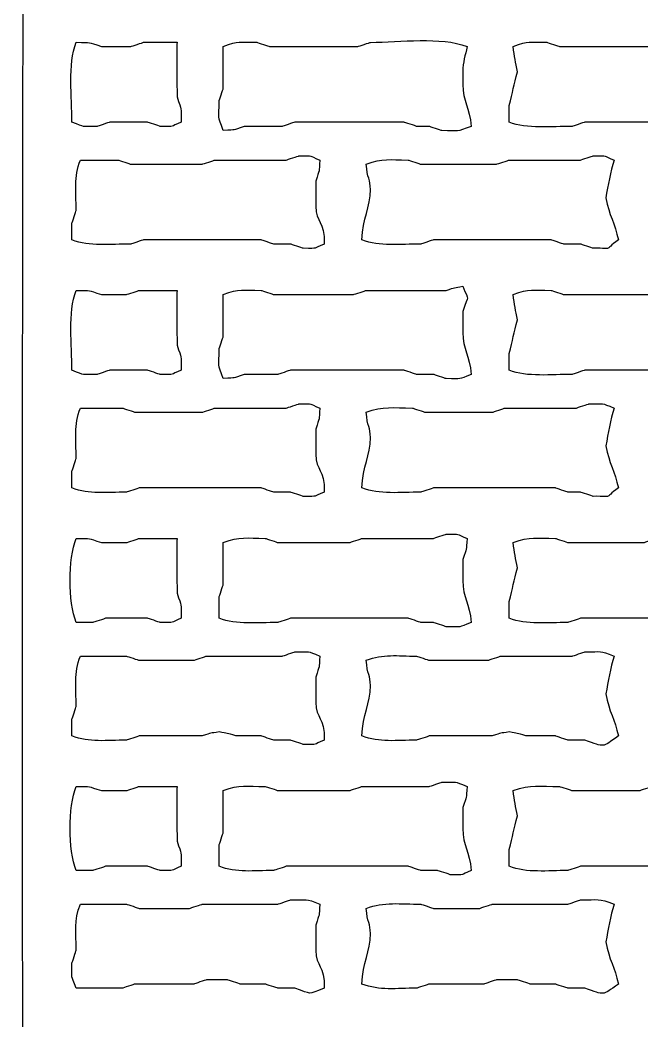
# Model space of a CAD drawing. Extents: x -149 to 150, y -212 to 234.
# Drawn here: x 117.69 to 130.22, y 58.39 to 78.55 of the extents above; entities that cross this region are included whole.
import ezdxf

# ---------------------------------------------------------------- set-up
doc = ezdxf.new("R2010")
doc.units = 0
doc.header["$MEASUREMENT"] = 0
doc.layers.add('EBENE_1', color=7, linetype='CONTINUOUS')

msp = doc.modelspace()

# ---------------------------------------------------------------- linework, layer by layer
at = {"layer": 'EBENE_1', "color": 250}
for points, knots in [([(142.4466, 96.392), (139.7389, 96.392), (118.5936, 96.5792), (117.8933, 96.3073), (117.8933, 96.3073), (117.6937, 95.7931), (117.6937, 36.0308), (117.8933, 35.5167), (117.8933, 35.5167), (118.3962, 35.3214), (141.9438, 35.3214), (142.4466, 35.5167), (142.4466, 35.5167), (142.7502, 36.2987), (142.5312, 62.6309), (142.5313, 65.9119), (142.5313, 65.9119), (142.5313, 76.0596), (142.4466, 86.3071), (142.4466, 96.392)], [0, 0, 0, 0, 0.1666667, 0.1666667, 0.1666667, 0.1666667, 0.3333333, 0.3333333, 0.3333333, 0.3333333, 0.5, 0.5, 0.5, 0.5, 0.6666667, 0.6666667, 0.6666667, 0.6666667, 1, 1, 1, 1]), ([(126.614, 77.2573), (126.614, 77.2573), (126.614, 77.5113), (126.614, 77.5113), (126.614, 77.5113), (126.614, 77.7144), (126.6632, 77.8316), (126.6986, 78.0193), (126.6986, 78.0193), (126.1656, 78.2262), (125.3543, 78.104), (124.7513, 78.1039), (124.7513, 78.1039), (124.7462, 78.1016), (124.5115, 78.0244), (124.4973, 78.0192), (124.4973, 78.0192), (124.4973, 78.0192), (122.7193, 78.0193), (122.7193, 78.0193), (122.7193, 78.0193), (122.7142, 78.0217), (122.4795, 78.0988), (122.4653, 78.104), (122.4653, 78.104), (122.0987, 78.104), (122.1121, 78.1451), (121.788, 78.0193), (121.788, 78.0193), (121.788, 78.0193), (121.788, 77.1727), (121.788, 77.1727), (121.788, 77.1727), (121.7856, 77.1676), (121.7084, 76.9328), (121.7033, 76.9186), (121.7033, 76.9186), (121.7032, 76.5609), (121.6673, 76.6368), (121.788, 76.326), (121.788, 76.326), (122.0787, 76.3488), (121.9405, 76.3229), (122.2113, 76.4106), (122.2113, 76.4106), (122.2113, 76.4106), (122.9733, 76.4106), (122.9733, 76.4106), (122.9733, 76.4106), (122.9784, 76.4129), (123.2131, 76.4903), (123.2273, 76.4952), (123.2273, 76.4952), (123.2273, 76.4952), (124.1586, 76.4953), (124.1586, 76.4953), (124.1586, 76.4953), (124.1586, 76.4953), (125.0053, 76.4953), (125.0053, 76.4953), (125.0053, 76.4953), (125.0053, 76.4953), (125.4286, 76.4952), (125.4286, 76.4952), (125.4286, 76.4952), (125.4338, 76.4929), (125.6685, 76.4158), (125.6826, 76.4106), (125.6826, 76.4106), (125.6826, 76.4106), (125.9366, 76.4107), (125.9366, 76.4107), (125.9366, 76.4107), (125.9418, 76.4084), (126.1765, 76.331), (126.1906, 76.3259), (126.1906, 76.3259), (126.5483, 76.3259), (126.4725, 76.29), (126.7833, 76.4107), (126.7833, 76.4107), (126.7532, 76.8021), (126.614, 76.9034), (126.614, 77.2573)], [0, 0, 0, 0, 0.0454545, 0.0454545, 0.0454545, 0.0454545, 0.0909091, 0.0909091, 0.0909091, 0.0909091, 0.1363636, 0.1363636, 0.1363636, 0.1363636, 0.1818182, 0.1818182, 0.1818182, 0.1818182, 0.2272727, 0.2272727, 0.2272727, 0.2272727, 0.2727273, 0.2727273, 0.2727273, 0.2727273, 0.3181818, 0.3181818, 0.3181818, 0.3181818, 0.3636364, 0.3636364, 0.3636364, 0.3636364, 0.4090909, 0.4090909, 0.4090909, 0.4090909, 0.4545455, 0.4545455, 0.4545455, 0.4545455, 0.5, 0.5, 0.5, 0.5, 0.5454545, 0.5454545, 0.5454545, 0.5454545, 0.5909091, 0.5909091, 0.5909091, 0.5909091, 0.6363636, 0.6363636, 0.6363636, 0.6363636, 0.6818182, 0.6818182, 0.6818182, 0.6818182, 0.7272727, 0.7272727, 0.7272727, 0.7272727, 0.7727273, 0.7727273, 0.7727273, 0.7727273, 0.8181818, 0.8181818, 0.8181818, 0.8181818, 0.8636364, 0.8636364, 0.8636364, 0.8636364, 0.9090909, 0.9090909, 0.9090909, 0.9090909, 1, 1, 1, 1]), ([(132.456, 77.2572), (132.456, 77.2572), (132.456, 77.5112), (132.456, 77.5112), (132.456, 77.5112), (132.5529, 77.8103), (132.5334, 77.6864), (132.5406, 78.0192), (132.5406, 78.0192), (132.0286, 78.218), (131.2581, 78.1039), (130.678, 78.104), (130.678, 78.104), (130.6728, 78.1017), (130.438, 78.0243), (130.424, 78.0193), (130.424, 78.0193), (130.424, 78.0193), (129.0693, 78.0193), (129.0693, 78.0193), (129.0693, 78.0193), (129.0693, 78.0193), (128.5612, 78.0192), (128.5612, 78.0192), (128.5612, 78.0192), (128.5562, 78.0217), (128.3215, 78.0989), (128.3073, 78.104), (128.3073, 78.104), (127.9407, 78.1039), (127.9541, 78.1452), (127.63, 78.0192), (127.63, 78.0192), (127.6454, 77.8183), (127.6791, 77.6995), (127.7146, 77.5112), (127.7146, 77.5112), (127.6294, 77.2484), (127.6306, 77.097), (127.5453, 76.834), (127.5453, 76.834), (127.5453, 76.834), (127.5453, 76.4953), (127.5453, 76.4953), (127.5453, 76.4953), (127.9105, 76.3535), (128.3946, 76.4107), (128.8153, 76.4106), (128.8153, 76.4106), (128.8203, 76.413), (129.0551, 76.4902), (129.0692, 76.4953), (129.0692, 76.4953), (129.0692, 76.4953), (130.3393, 76.4952), (130.3393, 76.4952), (130.3393, 76.4952), (130.3393, 76.4952), (130.932, 76.4952), (130.932, 76.4952), (130.932, 76.4952), (130.932, 76.4952), (131.3553, 76.4953), (131.3553, 76.4953), (131.3553, 76.4953), (131.3604, 76.493), (131.5951, 76.4157), (131.6093, 76.4107), (131.6093, 76.4107), (131.6093, 76.4107), (131.8633, 76.4106), (131.8633, 76.4106), (131.8633, 76.4106), (131.8684, 76.4083), (132.1031, 76.3311), (132.1173, 76.326), (132.1173, 76.326), (132.5736, 76.326), (132.3735, 76.2557), (132.71, 76.4952), (132.71, 76.4952), (132.631, 76.6921), (132.456, 77.0468), (132.456, 77.2572)], [0, 0, 0, 0, 0.0454545, 0.0454545, 0.0454545, 0.0454545, 0.0909091, 0.0909091, 0.0909091, 0.0909091, 0.1363636, 0.1363636, 0.1363636, 0.1363636, 0.1818182, 0.1818182, 0.1818182, 0.1818182, 0.2272727, 0.2272727, 0.2272727, 0.2272727, 0.2727273, 0.2727273, 0.2727273, 0.2727273, 0.3181818, 0.3181818, 0.3181818, 0.3181818, 0.3636364, 0.3636364, 0.3636364, 0.3636364, 0.4090909, 0.4090909, 0.4090909, 0.4090909, 0.4545455, 0.4545455, 0.4545455, 0.4545455, 0.5, 0.5, 0.5, 0.5, 0.5454545, 0.5454545, 0.5454545, 0.5454545, 0.5909091, 0.5909091, 0.5909091, 0.5909091, 0.6363636, 0.6363636, 0.6363636, 0.6363636, 0.6818182, 0.6818182, 0.6818182, 0.6818182, 0.7272727, 0.7272727, 0.7272727, 0.7272727, 0.7727273, 0.7727273, 0.7727273, 0.7727273, 0.8181818, 0.8181818, 0.8181818, 0.8181818, 0.8636364, 0.8636364, 0.8636364, 0.8636364, 0.9090909, 0.9090909, 0.9090909, 0.9090909, 1, 1, 1, 1]), ([(120.8565, 78.104), (120.8565, 78.104), (120.1792, 78.104), (120.1792, 78.104), (120.1792, 78.104), (120.1741, 78.1016), (119.9395, 78.0243), (119.9252, 78.0192), (119.9252, 78.0192), (119.9252, 78.0192), (119.3325, 78.0193), (119.3325, 78.0193), (119.3325, 78.0193), (119.0337, 78.1162), (119.1575, 78.0967), (118.8246, 78.104), (118.8246, 78.104), (118.6503, 77.6548), (118.7399, 77.0071), (118.74, 76.4953), (118.74, 76.4953), (119.0296, 76.3829), (118.8999, 76.4106), (119.2479, 76.4106), (119.2479, 76.4106), (119.2531, 76.413), (119.4878, 76.4903), (119.502, 76.4953), (119.502, 76.4953), (119.502, 76.4953), (119.9253, 76.4952), (119.9253, 76.4952), (119.9253, 76.4952), (119.9253, 76.4952), (120.2639, 76.4953), (120.2639, 76.4953), (120.2639, 76.4953), (120.2691, 76.493), (120.5038, 76.4157), (120.518, 76.4107), (120.518, 76.4107), (120.8582, 76.4106), (120.6855, 76.3959), (120.9412, 76.4952), (120.9412, 76.4952), (120.934, 76.8282), (120.9536, 76.7043), (120.8566, 77.0032), (120.8566, 77.0032), (120.8565, 77.1977), (120.843, 78.0784), (120.8565, 78.104)], [0, 0, 0, 0, 0.0714286, 0.0714286, 0.0714286, 0.0714286, 0.1428571, 0.1428571, 0.1428571, 0.1428571, 0.2142857, 0.2142857, 0.2142857, 0.2142857, 0.2857143, 0.2857143, 0.2857143, 0.2857143, 0.3571429, 0.3571429, 0.3571429, 0.3571429, 0.4285714, 0.4285714, 0.4285714, 0.4285714, 0.5, 0.5, 0.5, 0.5, 0.5714286, 0.5714286, 0.5714286, 0.5714286, 0.6428571, 0.6428571, 0.6428571, 0.6428571, 0.7142857, 0.7142857, 0.7142857, 0.7142857, 0.7857143, 0.7857143, 0.7857143, 0.7857143, 0.8571429, 0.8571429, 0.8571429, 0.8571429, 1, 1, 1, 1]), ([(123.6506, 74.802), (123.6506, 74.802), (123.6506, 75.056), (123.6506, 75.056), (123.6506, 75.056), (123.6506, 75.056), (123.6506, 75.31), (123.6506, 75.31), (123.6506, 75.31), (123.733, 75.5585), (123.7147, 75.4657), (123.7353, 75.7333), (123.7353, 75.7333), (123.465, 75.8406), (123.6544, 75.8106), (123.312, 75.8179), (123.312, 75.8179), (123.3068, 75.8156), (123.072, 75.7384), (123.058, 75.7332), (123.058, 75.7332), (123.058, 75.7332), (121.6186, 75.7332), (121.6186, 75.7332), (121.6186, 75.7332), (121.6135, 75.731), (121.3788, 75.6538), (121.3646, 75.6487), (121.3646, 75.6487), (121.3646, 75.6487), (119.9252, 75.6486), (119.9252, 75.6486), (119.9252, 75.6486), (119.9202, 75.651), (119.6855, 75.7282), (119.6713, 75.7333), (119.6713, 75.7333), (119.6713, 75.7333), (118.9093, 75.7333), (118.9093, 75.7333), (118.9093, 75.7333), (118.7733, 75.3829), (118.8246, 75.1178), (118.8245, 74.7173), (118.8245, 74.7173), (118.8223, 74.7121), (118.7451, 74.4775), (118.74, 74.4632), (118.74, 74.4632), (118.74, 74.4632), (118.74, 74.1246), (118.74, 74.1246), (118.74, 74.1246), (119.0973, 73.986), (119.5082, 74.04), (119.9252, 74.04), (119.9252, 74.04), (119.9304, 74.0422), (120.1651, 74.1196), (120.1792, 74.1246), (120.1792, 74.1246), (120.1792, 74.1246), (121.3646, 74.1247), (121.3646, 74.1247), (121.3646, 74.1247), (121.3646, 74.1247), (122.042, 74.1247), (122.042, 74.1247), (122.042, 74.1247), (122.042, 74.1247), (122.55, 74.1246), (122.55, 74.1246), (122.55, 74.1246), (122.5551, 74.1223), (122.7898, 74.0451), (122.804, 74.04), (122.804, 74.04), (122.804, 74.04), (123.1426, 74.04), (123.1426, 74.04), (123.1426, 74.04), (123.1478, 74.0376), (123.3825, 73.9604), (123.3966, 73.9553), (123.3966, 73.9553), (123.7369, 73.9554), (123.5641, 73.9406), (123.82, 74.04), (123.82, 74.04), (123.8401, 74.5172), (123.6505, 74.4624), (123.6506, 74.802)], [0, 0, 0, 0, 0.0416667, 0.0416667, 0.0416667, 0.0416667, 0.0833333, 0.0833333, 0.0833333, 0.0833333, 0.125, 0.125, 0.125, 0.125, 0.1666667, 0.1666667, 0.1666667, 0.1666667, 0.2083333, 0.2083333, 0.2083333, 0.2083333, 0.25, 0.25, 0.25, 0.25, 0.2916667, 0.2916667, 0.2916667, 0.2916667, 0.3333333, 0.3333333, 0.3333333, 0.3333333, 0.375, 0.375, 0.375, 0.375, 0.4166667, 0.4166667, 0.4166667, 0.4166667, 0.4583333, 0.4583333, 0.4583333, 0.4583333, 0.5, 0.5, 0.5, 0.5, 0.5416667, 0.5416667, 0.5416667, 0.5416667, 0.5833333, 0.5833333, 0.5833333, 0.5833333, 0.625, 0.625, 0.625, 0.625, 0.6666667, 0.6666667, 0.6666667, 0.6666667, 0.7083333, 0.7083333, 0.7083333, 0.7083333, 0.75, 0.75, 0.75, 0.75, 0.7916667, 0.7916667, 0.7916667, 0.7916667, 0.8333333, 0.8333333, 0.8333333, 0.8333333, 0.875, 0.875, 0.875, 0.875, 0.9166667, 0.9166667, 0.9166667, 0.9166667, 1, 1, 1, 1]), ([(129.4925, 74.9712), (129.541, 75.2272), (129.5836, 75.4918), (129.6619, 75.7332), (129.6619, 75.7332), (129.3916, 75.8405), (129.5811, 75.8105), (129.2386, 75.818), (129.2386, 75.818), (129.2334, 75.8157), (128.9988, 75.7383), (128.9845, 75.7333), (128.9845, 75.7333), (128.9845, 75.7333), (127.5453, 75.7333), (127.5453, 75.7333), (127.5453, 75.7333), (127.5402, 75.7309), (127.3055, 75.6537), (127.2913, 75.6486), (127.2913, 75.6486), (127.2913, 75.6486), (126.2753, 75.6486), (126.2753, 75.6486), (126.2753, 75.6486), (126.2753, 75.6486), (125.7673, 75.6486), (125.7673, 75.6486), (125.7673, 75.6486), (125.7622, 75.6509), (125.5275, 75.7283), (125.5133, 75.7332), (125.5133, 75.7332), (125.1295, 75.7333), (125.0071, 75.7808), (124.6666, 75.6486), (124.6666, 75.6486), (124.6882, 75.368), (124.7513, 75.3424), (124.7513, 75.1406), (124.7513, 75.1406), (124.7512, 74.774), (124.5914, 74.5593), (124.582, 74.1247), (124.582, 74.1247), (124.9393, 73.9859), (125.3503, 74.0399), (125.7673, 74.0399), (125.7673, 74.0399), (125.7724, 74.0423), (126.0071, 74.1196), (126.0213, 74.1247), (126.0213, 74.1247), (126.0213, 74.1247), (127.2066, 74.1246), (127.2066, 74.1246), (127.2066, 74.1246), (127.2066, 74.1246), (127.884, 74.1247), (127.884, 74.1247), (127.884, 74.1247), (127.884, 74.1247), (128.392, 74.1247), (128.392, 74.1247), (128.392, 74.1247), (128.397, 74.1224), (128.6318, 74.045), (128.6459, 74.04), (128.6459, 74.04), (128.6459, 74.04), (128.9846, 74.0399), (128.9846, 74.0399), (128.9846, 74.0399), (128.9898, 74.0377), (129.2244, 73.9604), (129.2386, 73.9554), (129.2386, 73.9554), (129.6934, 73.9653), (129.4209, 73.8925), (129.7466, 74.1246), (129.7466, 74.1246), (129.6758, 74.4607), (129.5604, 74.6127), (129.4925, 74.9712)], [0, 0, 0, 0, 0.0454545, 0.0454545, 0.0454545, 0.0454545, 0.0909091, 0.0909091, 0.0909091, 0.0909091, 0.1363636, 0.1363636, 0.1363636, 0.1363636, 0.1818182, 0.1818182, 0.1818182, 0.1818182, 0.2272727, 0.2272727, 0.2272727, 0.2272727, 0.2727273, 0.2727273, 0.2727273, 0.2727273, 0.3181818, 0.3181818, 0.3181818, 0.3181818, 0.3636364, 0.3636364, 0.3636364, 0.3636364, 0.4090909, 0.4090909, 0.4090909, 0.4090909, 0.4545455, 0.4545455, 0.4545455, 0.4545455, 0.5, 0.5, 0.5, 0.5, 0.5454545, 0.5454545, 0.5454545, 0.5454545, 0.5909091, 0.5909091, 0.5909091, 0.5909091, 0.6363636, 0.6363636, 0.6363636, 0.6363636, 0.6818182, 0.6818182, 0.6818182, 0.6818182, 0.7272727, 0.7272727, 0.7272727, 0.7272727, 0.7727273, 0.7727273, 0.7727273, 0.7727273, 0.8181818, 0.8181818, 0.8181818, 0.8181818, 0.8636364, 0.8636364, 0.8636364, 0.8636364, 0.9090909, 0.9090909, 0.9090909, 0.9090909, 1, 1, 1, 1]), ([(126.6139, 72.2619), (126.6139, 72.2619), (126.614, 72.4313), (126.614, 72.4313), (126.614, 72.4313), (126.614, 72.4313), (126.614, 72.6853), (126.614, 72.6853), (126.614, 72.6853), (126.7371, 73.0649), (126.74, 72.8492), (126.614, 73.1933), (126.614, 73.1933), (126.4321, 73.1551), (126.4683, 73.1726), (126.2752, 73.1087), (126.2752, 73.1087), (126.2752, 73.1087), (124.6666, 73.1087), (124.6666, 73.1087), (124.6666, 73.1087), (124.6615, 73.1064), (124.4268, 73.029), (124.4126, 73.0239), (124.4126, 73.0239), (124.4126, 73.0239), (122.804, 73.0239), (122.804, 73.0239), (122.804, 73.0239), (122.7988, 73.0262), (122.5641, 73.1036), (122.55, 73.1086), (122.55, 73.1086), (122.1747, 73.1087), (122.1214, 73.1534), (121.788, 73.0239), (121.788, 73.0239), (121.788, 73.0239), (121.788, 72.1773), (121.788, 72.1773), (121.788, 72.1773), (121.7856, 72.1722), (121.7084, 71.9374), (121.7033, 71.9234), (121.7033, 71.9234), (121.7033, 71.5657), (121.6673, 71.6414), (121.788, 71.3307), (121.788, 71.3307), (122.0787, 71.3534), (121.9405, 71.3275), (122.2113, 71.4153), (122.2113, 71.4153), (122.2113, 71.4153), (122.8886, 71.4153), (122.8886, 71.4153), (122.8886, 71.4153), (122.8938, 71.4177), (123.1285, 71.4949), (123.1426, 71.5), (123.1426, 71.5), (123.1426, 71.5), (123.9893, 71.5), (123.9893, 71.5), (123.9893, 71.5), (123.9893, 71.5), (124.9206, 71.5), (124.9206, 71.5), (124.9206, 71.5), (124.9206, 71.5), (125.4286, 71.5), (125.4286, 71.5), (125.4286, 71.5), (125.4337, 71.4977), (125.6685, 71.4203), (125.6825, 71.4154), (125.6825, 71.4154), (125.6825, 71.4154), (126.0212, 71.4153), (126.0212, 71.4153), (126.0212, 71.4153), (126.0264, 71.413), (126.2611, 71.3358), (126.2753, 71.3307), (126.2753, 71.3307), (126.6233, 71.3306), (126.4936, 71.3028), (126.7833, 71.4153), (126.7833, 71.4153), (126.7532, 71.8069), (126.614, 71.908), (126.6139, 72.2619)], [0, 0, 0, 0, 0.0416667, 0.0416667, 0.0416667, 0.0416667, 0.0833333, 0.0833333, 0.0833333, 0.0833333, 0.125, 0.125, 0.125, 0.125, 0.1666667, 0.1666667, 0.1666667, 0.1666667, 0.2083333, 0.2083333, 0.2083333, 0.2083333, 0.25, 0.25, 0.25, 0.25, 0.2916667, 0.2916667, 0.2916667, 0.2916667, 0.3333333, 0.3333333, 0.3333333, 0.3333333, 0.375, 0.375, 0.375, 0.375, 0.4166667, 0.4166667, 0.4166667, 0.4166667, 0.4583333, 0.4583333, 0.4583333, 0.4583333, 0.5, 0.5, 0.5, 0.5, 0.5416667, 0.5416667, 0.5416667, 0.5416667, 0.5833333, 0.5833333, 0.5833333, 0.5833333, 0.625, 0.625, 0.625, 0.625, 0.6666667, 0.6666667, 0.6666667, 0.6666667, 0.7083333, 0.7083333, 0.7083333, 0.7083333, 0.75, 0.75, 0.75, 0.75, 0.7916667, 0.7916667, 0.7916667, 0.7916667, 0.8333333, 0.8333333, 0.8333333, 0.8333333, 0.875, 0.875, 0.875, 0.875, 0.9166667, 0.9166667, 0.9166667, 0.9166667, 1, 1, 1, 1]), ([(132.456, 72.2619), (132.456, 72.2619), (132.456, 72.516), (132.456, 72.516), (132.456, 72.516), (132.5631, 72.8464), (132.5591, 72.8203), (132.5406, 73.1087), (132.5406, 73.1087), (132.2089, 73.2143), (132.5325, 73.2342), (132.1173, 73.1086), (132.1173, 73.1086), (132.1173, 73.1086), (130.5933, 73.1086), (130.5933, 73.1086), (130.5933, 73.1086), (130.5882, 73.1064), (130.3535, 73.0291), (130.3393, 73.024), (130.3393, 73.024), (130.3393, 73.024), (129.154, 73.0239), (129.154, 73.0239), (129.154, 73.0239), (129.154, 73.0239), (128.646, 73.024), (128.646, 73.024), (128.646, 73.024), (128.6408, 73.0263), (128.4061, 73.1035), (128.392, 73.1086), (128.392, 73.1086), (128.0167, 73.1086), (127.9633, 73.1535), (127.63, 73.0239), (127.63, 73.0239), (127.6453, 72.8229), (127.6791, 72.7043), (127.7146, 72.516), (127.7146, 72.516), (127.6294, 72.253), (127.6305, 72.1015), (127.5453, 71.8386), (127.5453, 71.8386), (127.5453, 71.8386), (127.5453, 71.4999), (127.5453, 71.4999), (127.5453, 71.4999), (127.9104, 71.3583), (128.3947, 71.4153), (128.8153, 71.4154), (128.8153, 71.4154), (128.8204, 71.4176), (129.0551, 71.4948), (129.0693, 71.4999), (129.0693, 71.4999), (129.0693, 71.4999), (130.3393, 71.5), (130.3393, 71.5), (130.3393, 71.5), (130.3393, 71.5), (130.932, 71.4999), (130.932, 71.4999), (130.932, 71.4999), (130.932, 71.4999), (131.3553, 71.5), (131.3553, 71.5), (131.3553, 71.5), (131.3604, 71.4976), (131.5951, 71.4204), (131.6093, 71.4153), (131.6093, 71.4153), (131.6093, 71.4153), (131.8633, 71.4154), (131.8633, 71.4154), (131.8633, 71.4154), (131.8684, 71.413), (132.1031, 71.3357), (132.1173, 71.3307), (132.1173, 71.3307), (132.5736, 71.3306), (132.3736, 71.2603), (132.71, 71.5), (132.71, 71.5), (132.631, 71.6969), (132.4559, 72.0515), (132.456, 72.2619)], [0, 0, 0, 0, 0.0434783, 0.0434783, 0.0434783, 0.0434783, 0.0869565, 0.0869565, 0.0869565, 0.0869565, 0.1304348, 0.1304348, 0.1304348, 0.1304348, 0.173913, 0.173913, 0.173913, 0.173913, 0.2173913, 0.2173913, 0.2173913, 0.2173913, 0.2608696, 0.2608696, 0.2608696, 0.2608696, 0.3043478, 0.3043478, 0.3043478, 0.3043478, 0.3478261, 0.3478261, 0.3478261, 0.3478261, 0.3913043, 0.3913043, 0.3913043, 0.3913043, 0.4347826, 0.4347826, 0.4347826, 0.4347826, 0.4782609, 0.4782609, 0.4782609, 0.4782609, 0.5217391, 0.5217391, 0.5217391, 0.5217391, 0.5652174, 0.5652174, 0.5652174, 0.5652174, 0.6086957, 0.6086957, 0.6086957, 0.6086957, 0.6521739, 0.6521739, 0.6521739, 0.6521739, 0.6956522, 0.6956522, 0.6956522, 0.6956522, 0.7391304, 0.7391304, 0.7391304, 0.7391304, 0.7826087, 0.7826087, 0.7826087, 0.7826087, 0.826087, 0.826087, 0.826087, 0.826087, 0.8695652, 0.8695652, 0.8695652, 0.8695652, 0.9130435, 0.9130435, 0.9130435, 0.9130435, 1, 1, 1, 1]), ([(120.8566, 73.1087), (120.8566, 73.1087), (120.0946, 73.1087), (120.0946, 73.1087), (120.0946, 73.1087), (120.0895, 73.1064), (119.8547, 73.029), (119.8406, 73.024), (119.8406, 73.024), (119.8406, 73.024), (119.3326, 73.0239), (119.3326, 73.0239), (119.3326, 73.0239), (119.0337, 73.121), (119.1575, 73.1014), (118.8245, 73.1086), (118.8245, 73.1086), (118.6503, 72.6596), (118.74, 72.0117), (118.74, 71.4999), (118.74, 71.4999), (119.0296, 71.3875), (118.8999, 71.4154), (119.248, 71.4154), (119.248, 71.4154), (119.2531, 71.4177), (119.4878, 71.4948), (119.502, 71.4999), (119.502, 71.4999), (119.502, 71.4999), (119.9253, 71.5), (119.9253, 71.5), (119.9253, 71.5), (119.9253, 71.5), (120.264, 71.4999), (120.264, 71.4999), (120.264, 71.4999), (120.2691, 71.4976), (120.5038, 71.4204), (120.518, 71.4153), (120.518, 71.4153), (120.8582, 71.4154), (120.6855, 71.4006), (120.9413, 71.5), (120.9413, 71.5), (120.934, 71.8329), (120.9536, 71.7091), (120.8566, 72.008), (120.8566, 72.008), (120.8566, 72.2024), (120.843, 73.0829), (120.8566, 73.1087)], [0, 0, 0, 0, 0.0714286, 0.0714286, 0.0714286, 0.0714286, 0.1428571, 0.1428571, 0.1428571, 0.1428571, 0.2142857, 0.2142857, 0.2142857, 0.2142857, 0.2857143, 0.2857143, 0.2857143, 0.2857143, 0.3571429, 0.3571429, 0.3571429, 0.3571429, 0.4285714, 0.4285714, 0.4285714, 0.4285714, 0.5, 0.5, 0.5, 0.5, 0.5714286, 0.5714286, 0.5714286, 0.5714286, 0.6428571, 0.6428571, 0.6428571, 0.6428571, 0.7142857, 0.7142857, 0.7142857, 0.7142857, 0.7857143, 0.7857143, 0.7857143, 0.7857143, 0.8571429, 0.8571429, 0.8571429, 0.8571429, 1, 1, 1, 1]), ([(123.6506, 69.8066), (123.6506, 69.8066), (123.6506, 70.0606), (123.6506, 70.0606), (123.6506, 70.0606), (123.6506, 70.0606), (123.6506, 70.3146), (123.6506, 70.3146), (123.6506, 70.3146), (123.733, 70.5631), (123.7147, 70.4703), (123.7353, 70.7379), (123.7353, 70.7379), (123.465, 70.8452), (123.6544, 70.8151), (123.312, 70.8227), (123.312, 70.8227), (123.3068, 70.8204), (123.0721, 70.743), (123.058, 70.7379), (123.058, 70.7379), (123.058, 70.7379), (121.6186, 70.738), (121.6186, 70.738), (121.6186, 70.738), (121.6135, 70.7356), (121.3788, 70.6584), (121.3646, 70.6533), (121.3646, 70.6533), (121.3646, 70.6533), (120.01, 70.6534), (120.01, 70.6534), (120.01, 70.6534), (120.0048, 70.6556), (119.7701, 70.7329), (119.756, 70.7379), (119.756, 70.7379), (119.756, 70.7379), (118.9092, 70.7379), (118.9092, 70.7379), (118.9092, 70.7379), (118.7732, 70.3877), (118.8246, 70.1224), (118.8246, 69.7219), (118.8246, 69.7219), (118.8223, 69.7169), (118.745, 69.4821), (118.74, 69.468), (118.74, 69.468), (118.74, 69.468), (118.7399, 69.1294), (118.7399, 69.1294), (118.7399, 69.1294), (119.094, 68.9919), (119.4319, 69.0446), (119.8406, 69.0446), (119.8406, 69.0446), (119.8458, 69.0469), (120.0805, 69.1243), (120.0946, 69.1294), (120.0946, 69.1294), (120.0946, 69.1294), (121.1953, 69.1294), (121.1953, 69.1294), (121.1953, 69.1294), (121.1953, 69.1294), (122.042, 69.1294), (122.042, 69.1294), (122.042, 69.1294), (122.042, 69.1294), (122.55, 69.1294), (122.55, 69.1294), (122.55, 69.1294), (122.5551, 69.127), (122.7898, 69.0497), (122.804, 69.0447), (122.804, 69.0447), (122.804, 69.0447), (123.1426, 69.0446), (123.1426, 69.0446), (123.1426, 69.0446), (123.1478, 69.0424), (123.3825, 68.9651), (123.3966, 68.96), (123.3966, 68.96), (123.7369, 68.9599), (123.5641, 68.9454), (123.82, 69.0446), (123.82, 69.0446), (123.8401, 69.5218), (123.6506, 69.467), (123.6506, 69.8066)], [0, 0, 0, 0, 0.0416667, 0.0416667, 0.0416667, 0.0416667, 0.0833333, 0.0833333, 0.0833333, 0.0833333, 0.125, 0.125, 0.125, 0.125, 0.1666667, 0.1666667, 0.1666667, 0.1666667, 0.2083333, 0.2083333, 0.2083333, 0.2083333, 0.25, 0.25, 0.25, 0.25, 0.2916667, 0.2916667, 0.2916667, 0.2916667, 0.3333333, 0.3333333, 0.3333333, 0.3333333, 0.375, 0.375, 0.375, 0.375, 0.4166667, 0.4166667, 0.4166667, 0.4166667, 0.4583333, 0.4583333, 0.4583333, 0.4583333, 0.5, 0.5, 0.5, 0.5, 0.5416667, 0.5416667, 0.5416667, 0.5416667, 0.5833333, 0.5833333, 0.5833333, 0.5833333, 0.625, 0.625, 0.625, 0.625, 0.6666667, 0.6666667, 0.6666667, 0.6666667, 0.7083333, 0.7083333, 0.7083333, 0.7083333, 0.75, 0.75, 0.75, 0.75, 0.7916667, 0.7916667, 0.7916667, 0.7916667, 0.8333333, 0.8333333, 0.8333333, 0.8333333, 0.875, 0.875, 0.875, 0.875, 0.9166667, 0.9166667, 0.9166667, 0.9166667, 1, 1, 1, 1]), ([(129.4926, 69.9759), (129.541, 70.2319), (129.5835, 70.4964), (129.662, 70.738), (129.662, 70.738), (129.3723, 70.8505), (129.502, 70.8226), (129.154, 70.8226), (129.154, 70.8226), (129.1488, 70.8204), (128.914, 70.743), (128.9, 70.738), (128.9, 70.738), (128.9, 70.738), (127.4605, 70.738), (127.4605, 70.738), (127.4605, 70.738), (127.4555, 70.7357), (127.2208, 70.6583), (127.2066, 70.6534), (127.2066, 70.6534), (127.2066, 70.6534), (125.8519, 70.6534), (125.8519, 70.6534), (125.8519, 70.6534), (125.8468, 70.6557), (125.6121, 70.7328), (125.598, 70.738), (125.598, 70.738), (125.2058, 70.738), (125.0125, 70.7875), (124.6666, 70.6533), (124.6666, 70.6533), (124.6882, 70.3726), (124.7513, 70.3471), (124.7513, 70.1454), (124.7513, 70.1454), (124.7513, 69.7787), (124.5914, 69.564), (124.582, 69.1293), (124.582, 69.1293), (124.9393, 68.9907), (125.3502, 69.0446), (125.7672, 69.0447), (125.7672, 69.0447), (125.7724, 69.047), (126.0071, 69.1242), (126.0213, 69.1294), (126.0213, 69.1294), (126.0213, 69.1294), (127.2065, 69.1293), (127.2065, 69.1293), (127.2065, 69.1293), (127.2065, 69.1293), (128.0533, 69.1294), (128.0533, 69.1294), (128.0533, 69.1294), (128.0533, 69.1294), (128.4766, 69.1293), (128.4766, 69.1293), (128.4766, 69.1293), (128.4818, 69.1269), (128.7165, 69.0498), (128.7306, 69.0446), (128.7306, 69.0446), (128.7306, 69.0446), (128.9846, 69.0447), (128.9846, 69.0447), (128.9846, 69.0447), (128.9898, 69.0424), (129.2245, 68.965), (129.2386, 68.9599), (129.2386, 68.9599), (129.6934, 68.9698), (129.4209, 68.8973), (129.7466, 69.1294), (129.7466, 69.1294), (129.6757, 69.4653), (129.5604, 69.6175), (129.4926, 69.9759)], [0, 0, 0, 0, 0.047619, 0.047619, 0.047619, 0.047619, 0.0952381, 0.0952381, 0.0952381, 0.0952381, 0.1428571, 0.1428571, 0.1428571, 0.1428571, 0.1904762, 0.1904762, 0.1904762, 0.1904762, 0.2380952, 0.2380952, 0.2380952, 0.2380952, 0.2857143, 0.2857143, 0.2857143, 0.2857143, 0.3333333, 0.3333333, 0.3333333, 0.3333333, 0.3809524, 0.3809524, 0.3809524, 0.3809524, 0.4285714, 0.4285714, 0.4285714, 0.4285714, 0.4761905, 0.4761905, 0.4761905, 0.4761905, 0.5238095, 0.5238095, 0.5238095, 0.5238095, 0.5714286, 0.5714286, 0.5714286, 0.5714286, 0.6190476, 0.6190476, 0.6190476, 0.6190476, 0.6666667, 0.6666667, 0.6666667, 0.6666667, 0.7142857, 0.7142857, 0.7142857, 0.7142857, 0.7619048, 0.7619048, 0.7619048, 0.7619048, 0.8095238, 0.8095238, 0.8095238, 0.8095238, 0.8571429, 0.8571429, 0.8571429, 0.8571429, 0.9047619, 0.9047619, 0.9047619, 0.9047619, 1, 1, 1, 1]), ([(126.614, 67.2667), (126.614, 67.2667), (126.614, 67.436), (126.614, 67.436), (126.614, 67.436), (126.614, 67.436), (126.614, 67.69), (126.614, 67.69), (126.614, 67.69), (126.6963, 67.9385), (126.6781, 67.8457), (126.6986, 68.1134), (126.6986, 68.1134), (126.4282, 68.2206), (126.6178, 68.1906), (126.2753, 68.1979), (126.2753, 68.1979), (126.2702, 68.1957), (126.0354, 68.1184), (126.0213, 68.1134), (126.0213, 68.1134), (126.0213, 68.1134), (124.5819, 68.1133), (124.5819, 68.1133), (124.5819, 68.1133), (124.5768, 68.111), (124.3421, 68.0337), (124.328, 68.0287), (124.328, 68.0287), (124.328, 68.0287), (122.8885, 68.0287), (122.8885, 68.0287), (122.8885, 68.0287), (122.8835, 68.031), (122.6487, 68.1082), (122.6346, 68.1134), (122.6346, 68.1134), (122.2509, 68.1134), (122.1284, 68.1607), (121.788, 68.0287), (121.788, 68.0287), (121.788, 68.0287), (121.788, 67.1819), (121.788, 67.1819), (121.788, 67.1819), (121.7856, 67.1768), (121.7084, 66.9422), (121.7033, 66.9279), (121.7033, 66.9279), (121.7033, 66.9279), (121.7033, 66.5046), (121.7033, 66.5046), (121.7033, 66.5046), (122.0606, 66.366), (122.4716, 66.42), (122.8885, 66.42), (122.8885, 66.42), (122.8938, 66.4224), (123.1285, 66.4995), (123.1426, 66.5046), (123.1426, 66.5046), (123.1426, 66.5046), (124.3279, 66.5047), (124.3279, 66.5047), (124.3279, 66.5047), (124.3279, 66.5047), (125.09, 66.5047), (125.09, 66.5047), (125.09, 66.5047), (125.09, 66.5047), (125.5133, 66.5046), (125.5133, 66.5046), (125.5133, 66.5046), (125.5184, 66.5023), (125.753, 66.4251), (125.7673, 66.4199), (125.7673, 66.4199), (125.7673, 66.4199), (126.0213, 66.42), (126.0213, 66.42), (126.0213, 66.42), (126.0264, 66.4177), (126.2611, 66.3403), (126.2753, 66.3354), (126.2753, 66.3354), (126.6233, 66.3354), (126.4936, 66.3076), (126.7833, 66.42), (126.7833, 66.42), (126.7532, 66.8115), (126.614, 66.9126), (126.614, 67.2667)], [0, 0, 0, 0, 0.0416667, 0.0416667, 0.0416667, 0.0416667, 0.0833333, 0.0833333, 0.0833333, 0.0833333, 0.125, 0.125, 0.125, 0.125, 0.1666667, 0.1666667, 0.1666667, 0.1666667, 0.2083333, 0.2083333, 0.2083333, 0.2083333, 0.25, 0.25, 0.25, 0.25, 0.2916667, 0.2916667, 0.2916667, 0.2916667, 0.3333333, 0.3333333, 0.3333333, 0.3333333, 0.375, 0.375, 0.375, 0.375, 0.4166667, 0.4166667, 0.4166667, 0.4166667, 0.4583333, 0.4583333, 0.4583333, 0.4583333, 0.5, 0.5, 0.5, 0.5, 0.5416667, 0.5416667, 0.5416667, 0.5416667, 0.5833333, 0.5833333, 0.5833333, 0.5833333, 0.625, 0.625, 0.625, 0.625, 0.6666667, 0.6666667, 0.6666667, 0.6666667, 0.7083333, 0.7083333, 0.7083333, 0.7083333, 0.75, 0.75, 0.75, 0.75, 0.7916667, 0.7916667, 0.7916667, 0.7916667, 0.8333333, 0.8333333, 0.8333333, 0.8333333, 0.875, 0.875, 0.875, 0.875, 0.9166667, 0.9166667, 0.9166667, 0.9166667, 1, 1, 1, 1]), ([(132.4559, 67.2667), (132.4559, 67.2667), (132.456, 67.5207), (132.456, 67.5207), (132.456, 67.5207), (132.5631, 67.851), (132.559, 67.825), (132.5405, 68.1133), (132.5405, 68.1133), (132.185, 68.2514), (132.315, 68.2322), (131.948, 68.1133), (131.948, 68.1133), (131.948, 68.1133), (130.5086, 68.1134), (130.5086, 68.1134), (130.5086, 68.1134), (130.5035, 68.1109), (130.2688, 68.0338), (130.2546, 68.0286), (130.2546, 68.0286), (130.2546, 68.0286), (129.2386, 68.0287), (129.2386, 68.0287), (129.2386, 68.0287), (129.2386, 68.0287), (128.7306, 68.0286), (128.7306, 68.0286), (128.7306, 68.0286), (128.7255, 68.0309), (128.4908, 68.1083), (128.4766, 68.1134), (128.4766, 68.1134), (128.0929, 68.1133), (127.9704, 68.1607), (127.63, 68.0287), (127.63, 68.0287), (127.6454, 67.8277), (127.679, 67.7088), (127.7146, 67.5207), (127.7146, 67.5207), (127.6294, 67.2577), (127.6306, 67.1063), (127.5452, 66.8434), (127.5452, 66.8434), (127.5452, 66.8434), (127.5453, 66.5047), (127.5453, 66.5047), (127.5453, 66.5047), (127.9026, 66.366), (128.3136, 66.42), (128.7306, 66.4199), (128.7306, 66.4199), (128.7358, 66.4223), (128.9705, 66.4996), (128.9846, 66.5046), (128.9846, 66.5046), (128.9846, 66.5046), (130.17, 66.5047), (130.17, 66.5047), (130.17, 66.5047), (130.17, 66.5047), (130.8473, 66.5047), (130.8473, 66.5047), (130.8473, 66.5047), (130.8473, 66.5047), (131.3553, 66.5046), (131.3553, 66.5046), (131.3553, 66.5046), (131.3603, 66.5024), (131.5951, 66.425), (131.6092, 66.42), (131.6092, 66.42), (131.6092, 66.42), (131.9479, 66.4199), (131.9479, 66.4199), (131.9479, 66.4199), (131.9531, 66.4176), (132.1878, 66.3404), (132.202, 66.3353), (132.202, 66.3353), (132.6567, 66.3453), (132.3843, 66.2725), (132.7099, 66.5046), (132.7099, 66.5046), (132.631, 66.7015), (132.456, 67.0563), (132.4559, 67.2667)], [0, 0, 0, 0, 0.0434783, 0.0434783, 0.0434783, 0.0434783, 0.0869565, 0.0869565, 0.0869565, 0.0869565, 0.1304348, 0.1304348, 0.1304348, 0.1304348, 0.173913, 0.173913, 0.173913, 0.173913, 0.2173913, 0.2173913, 0.2173913, 0.2173913, 0.2608696, 0.2608696, 0.2608696, 0.2608696, 0.3043478, 0.3043478, 0.3043478, 0.3043478, 0.3478261, 0.3478261, 0.3478261, 0.3478261, 0.3913043, 0.3913043, 0.3913043, 0.3913043, 0.4347826, 0.4347826, 0.4347826, 0.4347826, 0.4782609, 0.4782609, 0.4782609, 0.4782609, 0.5217391, 0.5217391, 0.5217391, 0.5217391, 0.5652174, 0.5652174, 0.5652174, 0.5652174, 0.6086957, 0.6086957, 0.6086957, 0.6086957, 0.6521739, 0.6521739, 0.6521739, 0.6521739, 0.6956522, 0.6956522, 0.6956522, 0.6956522, 0.7391304, 0.7391304, 0.7391304, 0.7391304, 0.7826087, 0.7826087, 0.7826087, 0.7826087, 0.826087, 0.826087, 0.826087, 0.826087, 0.8695652, 0.8695652, 0.8695652, 0.8695652, 0.9130435, 0.9130435, 0.9130435, 0.9130435, 1, 1, 1, 1]), ([(120.8566, 68.1133), (120.8566, 68.1133), (120.0946, 68.1133), (120.0946, 68.1133), (120.0946, 68.1133), (120.0895, 68.1109), (119.8548, 68.0338), (119.8406, 68.0286), (119.8406, 68.0286), (119.8406, 68.0286), (119.3326, 68.0286), (119.3326, 68.0286), (119.3326, 68.0286), (119.0337, 68.1256), (119.1575, 68.1061), (118.8246, 68.1134), (118.8246, 68.1134), (118.6611, 67.6922), (118.661, 66.8412), (118.8246, 66.42), (118.8246, 66.42), (118.8246, 66.42), (119.1633, 66.4199), (119.1633, 66.4199), (119.1633, 66.4199), (119.1684, 66.4223), (119.4031, 66.4996), (119.4173, 66.5046), (119.4173, 66.5046), (119.4173, 66.5046), (119.8406, 66.5047), (119.8406, 66.5047), (119.8406, 66.5047), (119.8406, 66.5047), (120.264, 66.5046), (120.264, 66.5046), (120.264, 66.5046), (120.2691, 66.5024), (120.5038, 66.425), (120.518, 66.42), (120.518, 66.42), (120.8582, 66.4199), (120.6855, 66.4054), (120.9413, 66.5046), (120.9413, 66.5046), (120.934, 66.8376), (120.9536, 66.7137), (120.8565, 67.0126), (120.8565, 67.0126), (120.8566, 67.207), (120.843, 68.0877), (120.8566, 68.1133)], [0, 0, 0, 0, 0.0714286, 0.0714286, 0.0714286, 0.0714286, 0.1428571, 0.1428571, 0.1428571, 0.1428571, 0.2142857, 0.2142857, 0.2142857, 0.2142857, 0.2857143, 0.2857143, 0.2857143, 0.2857143, 0.3571429, 0.3571429, 0.3571429, 0.3571429, 0.4285714, 0.4285714, 0.4285714, 0.4285714, 0.5, 0.5, 0.5, 0.5, 0.5714286, 0.5714286, 0.5714286, 0.5714286, 0.6428571, 0.6428571, 0.6428571, 0.6428571, 0.7142857, 0.7142857, 0.7142857, 0.7142857, 0.7857143, 0.7857143, 0.7857143, 0.7857143, 0.8571429, 0.8571429, 0.8571429, 0.8571429, 1, 1, 1, 1]), ([(123.6506, 64.8114), (123.6506, 64.8114), (123.6506, 65.0654), (123.6506, 65.0654), (123.6506, 65.0654), (123.6506, 65.0654), (123.6506, 65.3194), (123.6506, 65.3194), (123.6506, 65.3194), (123.733, 65.5679), (123.7147, 65.4751), (123.7353, 65.7427), (123.7353, 65.7427), (123.4456, 65.8551), (123.5753, 65.8274), (123.2273, 65.8273), (123.2273, 65.8273), (123.2222, 65.825), (122.9875, 65.7477), (122.9733, 65.7427), (122.9733, 65.7427), (122.9733, 65.7427), (121.4493, 65.7427), (121.4493, 65.7427), (121.4493, 65.7427), (121.4442, 65.7404), (121.2095, 65.663), (121.1953, 65.658), (121.1953, 65.658), (121.1953, 65.658), (120.0946, 65.6579), (120.0946, 65.6579), (120.0946, 65.6579), (120.0895, 65.6604), (119.8548, 65.7376), (119.8406, 65.7427), (119.8406, 65.7427), (119.8406, 65.7427), (118.9093, 65.7427), (118.9093, 65.7427), (118.9093, 65.7427), (118.7733, 65.3923), (118.8246, 65.1271), (118.8246, 64.7266), (118.8246, 64.7266), (118.8223, 64.7215), (118.7451, 64.4869), (118.74, 64.4726), (118.74, 64.4726), (118.74, 64.4726), (118.74, 64.1339), (118.74, 64.1339), (118.74, 64.1339), (119.0939, 63.9965), (119.4319, 64.0494), (119.8406, 64.0494), (119.8406, 64.0494), (119.8458, 64.0517), (120.0805, 64.1288), (120.0946, 64.134), (120.0946, 64.134), (120.0946, 64.134), (121.3646, 64.134), (121.3646, 64.134), (121.3646, 64.134), (121.5726, 64.2089), (121.5098, 64.1813), (121.7033, 64.2187), (121.7033, 64.2187), (121.8852, 64.1806), (121.8489, 64.1979), (122.042, 64.1339), (122.042, 64.1339), (122.042, 64.1339), (122.55, 64.1339), (122.55, 64.1339), (122.55, 64.1339), (122.5551, 64.1316), (122.7898, 64.0544), (122.8039, 64.0493), (122.8039, 64.0493), (122.8039, 64.0493), (123.1425, 64.0494), (123.1425, 64.0494), (123.1425, 64.0494), (123.1478, 64.0469), (123.3825, 63.9697), (123.3966, 63.9646), (123.3966, 63.9646), (123.7369, 63.9647), (123.5641, 63.9499), (123.8199, 64.0494), (123.8199, 64.0494), (123.8401, 64.5265), (123.6506, 64.4717), (123.6506, 64.8114)], [0, 0, 0, 0, 0.04, 0.04, 0.04, 0.04, 0.08, 0.08, 0.08, 0.08, 0.12, 0.12, 0.12, 0.12, 0.16, 0.16, 0.16, 0.16, 0.2, 0.2, 0.2, 0.2, 0.24, 0.24, 0.24, 0.24, 0.28, 0.28, 0.28, 0.28, 0.32, 0.32, 0.32, 0.32, 0.36, 0.36, 0.36, 0.36, 0.4, 0.4, 0.4, 0.4, 0.44, 0.44, 0.44, 0.44, 0.48, 0.48, 0.48, 0.48, 0.52, 0.52, 0.52, 0.52, 0.56, 0.56, 0.56, 0.56, 0.6, 0.6, 0.6, 0.6, 0.64, 0.64, 0.64, 0.64, 0.68, 0.68, 0.68, 0.68, 0.72, 0.72, 0.72, 0.72, 0.76, 0.76, 0.76, 0.76, 0.8, 0.8, 0.8, 0.8, 0.84, 0.84, 0.84, 0.84, 0.88, 0.88, 0.88, 0.88, 0.92, 0.92, 0.92, 0.92, 1, 1, 1, 1]), ([(129.4926, 64.9807), (129.541, 65.2365), (129.5836, 65.501), (129.662, 65.7426), (129.662, 65.7426), (129.3512, 65.8632), (129.4269, 65.8274), (129.0693, 65.8273), (129.0693, 65.8273), (129.0642, 65.8249), (128.8295, 65.7478), (128.8153, 65.7426), (128.8153, 65.7426), (128.8153, 65.7426), (127.376, 65.7426), (127.376, 65.7426), (127.376, 65.7426), (127.3708, 65.7403), (127.1361, 65.6631), (127.122, 65.658), (127.122, 65.658), (127.122, 65.658), (125.9366, 65.6579), (125.9366, 65.6579), (125.9366, 65.6579), (125.9315, 65.6603), (125.6968, 65.7376), (125.6826, 65.7426), (125.6826, 65.7426), (125.2821, 65.7427), (125.0169, 65.794), (124.6666, 65.658), (124.6666, 65.658), (124.6882, 65.3774), (124.7512, 65.3518), (124.7513, 65.15), (124.7513, 65.15), (124.7513, 64.7835), (124.5913, 64.5686), (124.5819, 64.134), (124.5819, 64.134), (124.936, 63.9966), (125.2739, 64.0493), (125.6826, 64.0494), (125.6826, 64.0494), (125.6878, 64.0516), (125.9225, 64.1289), (125.9366, 64.1339), (125.9366, 64.1339), (125.9366, 64.1339), (127.2066, 64.134), (127.2066, 64.134), (127.2066, 64.134), (127.4147, 64.2088), (127.3518, 64.1813), (127.5453, 64.2186), (127.5453, 64.2186), (127.7272, 64.1805), (127.6909, 64.1979), (127.884, 64.134), (127.884, 64.134), (127.884, 64.134), (128.4766, 64.134), (128.4766, 64.134), (128.4766, 64.134), (128.4818, 64.1317), (128.7165, 64.0543), (128.7306, 64.0494), (128.7306, 64.0494), (128.7306, 64.0494), (129.0693, 64.0493), (129.0693, 64.0493), (129.0693, 64.0493), (129.4897, 63.913), (129.3978, 63.8854), (129.7466, 64.1339), (129.7466, 64.1339), (129.6758, 64.4701), (129.5603, 64.6221), (129.4926, 64.9807)], [0, 0, 0, 0, 0.047619, 0.047619, 0.047619, 0.047619, 0.0952381, 0.0952381, 0.0952381, 0.0952381, 0.1428571, 0.1428571, 0.1428571, 0.1428571, 0.1904762, 0.1904762, 0.1904762, 0.1904762, 0.2380952, 0.2380952, 0.2380952, 0.2380952, 0.2857143, 0.2857143, 0.2857143, 0.2857143, 0.3333333, 0.3333333, 0.3333333, 0.3333333, 0.3809524, 0.3809524, 0.3809524, 0.3809524, 0.4285714, 0.4285714, 0.4285714, 0.4285714, 0.4761905, 0.4761905, 0.4761905, 0.4761905, 0.5238095, 0.5238095, 0.5238095, 0.5238095, 0.5714286, 0.5714286, 0.5714286, 0.5714286, 0.6190476, 0.6190476, 0.6190476, 0.6190476, 0.6666667, 0.6666667, 0.6666667, 0.6666667, 0.7142857, 0.7142857, 0.7142857, 0.7142857, 0.7619048, 0.7619048, 0.7619048, 0.7619048, 0.8095238, 0.8095238, 0.8095238, 0.8095238, 0.8571429, 0.8571429, 0.8571429, 0.8571429, 0.9047619, 0.9047619, 0.9047619, 0.9047619, 1, 1, 1, 1]), ([(120.8566, 63.118), (120.8566, 63.118), (120.0946, 63.118), (120.0946, 63.118), (120.0946, 63.118), (120.0895, 63.1157), (119.8548, 63.0383), (119.8406, 63.0334), (119.8406, 63.0334), (119.8406, 63.0334), (119.3326, 63.0334), (119.3326, 63.0334), (119.3326, 63.0334), (119.0337, 63.1302), (119.1574, 63.1107), (118.8246, 63.1179), (118.8246, 63.1179), (118.661, 62.6968), (118.6611, 61.8457), (118.8246, 61.4246), (118.8246, 61.4246), (118.8246, 61.4246), (119.1633, 61.4246), (119.1633, 61.4246), (119.1633, 61.4246), (119.1684, 61.427), (119.403, 61.5042), (119.4173, 61.5094), (119.4173, 61.5094), (119.4173, 61.5094), (119.8406, 61.5093), (119.8406, 61.5093), (119.8406, 61.5093), (119.8406, 61.5093), (120.264, 61.5094), (120.264, 61.5094), (120.264, 61.5094), (120.269, 61.5069), (120.5038, 61.4297), (120.5179, 61.4246), (120.5179, 61.4246), (120.8581, 61.4247), (120.6855, 61.4099), (120.9413, 61.5094), (120.9413, 61.5094), (120.934, 61.8422), (120.9536, 61.7183), (120.8566, 62.0174), (120.8566, 62.0174), (120.8566, 62.2118), (120.843, 63.0923), (120.8566, 63.118)], [0, 0, 0, 0, 0.0714286, 0.0714286, 0.0714286, 0.0714286, 0.1428571, 0.1428571, 0.1428571, 0.1428571, 0.2142857, 0.2142857, 0.2142857, 0.2142857, 0.2857143, 0.2857143, 0.2857143, 0.2857143, 0.3571429, 0.3571429, 0.3571429, 0.3571429, 0.4285714, 0.4285714, 0.4285714, 0.4285714, 0.5, 0.5, 0.5, 0.5, 0.5714286, 0.5714286, 0.5714286, 0.5714286, 0.6428571, 0.6428571, 0.6428571, 0.6428571, 0.7142857, 0.7142857, 0.7142857, 0.7142857, 0.7857143, 0.7857143, 0.7857143, 0.7857143, 0.8571429, 0.8571429, 0.8571429, 0.8571429, 1, 1, 1, 1]), ([(126.614, 62.2714), (126.614, 62.2714), (126.614, 62.4407), (126.614, 62.4407), (126.614, 62.4407), (126.614, 62.4407), (126.614, 62.6947), (126.614, 62.6947), (126.614, 62.6947), (126.6962, 62.9431), (126.6781, 62.8503), (126.6986, 63.1179), (126.6986, 63.1179), (126.409, 63.2304), (126.5387, 63.2026), (126.1906, 63.2027), (126.1906, 63.2027), (126.1855, 63.2003), (125.9508, 63.1231), (125.9366, 63.1179), (125.9366, 63.1179), (125.9366, 63.1179), (124.582, 63.1179), (124.582, 63.1179), (124.582, 63.1179), (124.5768, 63.1156), (124.3421, 63.0384), (124.328, 63.0333), (124.328, 63.0333), (124.328, 63.0333), (123.3966, 63.0334), (123.3966, 63.0334), (123.3966, 63.0334), (123.3966, 63.0334), (122.8886, 63.0333), (122.8886, 63.0333), (122.8886, 63.0333), (122.8835, 63.0356), (122.6488, 63.1129), (122.6346, 63.1179), (122.6346, 63.1179), (122.2508, 63.1179), (122.1284, 63.1654), (121.788, 63.0334), (121.788, 63.0334), (121.788, 63.0334), (121.788, 62.1867), (121.788, 62.1867), (121.788, 62.1867), (121.7856, 62.1816), (121.7084, 61.9469), (121.7033, 61.9327), (121.7033, 61.9327), (121.7033, 61.9327), (121.7032, 61.5094), (121.7032, 61.5094), (121.7032, 61.5094), (122.0574, 61.3719), (122.3952, 61.4246), (122.804, 61.4246), (122.804, 61.4246), (122.8091, 61.4269), (123.0438, 61.5043), (123.058, 61.5093), (123.058, 61.5093), (123.058, 61.5093), (124.1586, 61.5094), (124.1586, 61.5094), (124.1586, 61.5094), (124.1586, 61.5094), (125.0053, 61.5094), (125.0053, 61.5094), (125.0053, 61.5094), (125.0053, 61.5094), (125.5133, 61.5093), (125.5133, 61.5093), (125.5133, 61.5093), (125.5184, 61.507), (125.7531, 61.4297), (125.7673, 61.4247), (125.7673, 61.4247), (125.7673, 61.4247), (126.106, 61.4246), (126.106, 61.4246), (126.106, 61.4246), (126.1111, 61.4223), (126.3458, 61.3451), (126.36, 61.34), (126.36, 61.34), (126.7002, 61.3399), (126.5275, 61.3254), (126.7833, 61.4246), (126.7833, 61.4246), (126.7532, 61.8162), (126.614, 61.9174), (126.614, 62.2714)], [0, 0, 0, 0, 0.04, 0.04, 0.04, 0.04, 0.08, 0.08, 0.08, 0.08, 0.12, 0.12, 0.12, 0.12, 0.16, 0.16, 0.16, 0.16, 0.2, 0.2, 0.2, 0.2, 0.24, 0.24, 0.24, 0.24, 0.28, 0.28, 0.28, 0.28, 0.32, 0.32, 0.32, 0.32, 0.36, 0.36, 0.36, 0.36, 0.4, 0.4, 0.4, 0.4, 0.44, 0.44, 0.44, 0.44, 0.48, 0.48, 0.48, 0.48, 0.52, 0.52, 0.52, 0.52, 0.56, 0.56, 0.56, 0.56, 0.6, 0.6, 0.6, 0.6, 0.64, 0.64, 0.64, 0.64, 0.68, 0.68, 0.68, 0.68, 0.72, 0.72, 0.72, 0.72, 0.76, 0.76, 0.76, 0.76, 0.8, 0.8, 0.8, 0.8, 0.84, 0.84, 0.84, 0.84, 0.88, 0.88, 0.88, 0.88, 0.92, 0.92, 0.92, 0.92, 1, 1, 1, 1]), ([(132.456, 62.2713), (132.456, 62.2713), (132.4559, 62.5253), (132.4559, 62.5253), (132.4559, 62.5253), (132.563, 62.8558), (132.5591, 62.8296), (132.5406, 63.118), (132.5406, 63.118), (132.2702, 63.2252), (132.4598, 63.1952), (132.1173, 63.2027), (132.1173, 63.2027), (132.1122, 63.2004), (131.8774, 63.123), (131.8633, 63.118), (131.8633, 63.118), (131.8633, 63.118), (130.4239, 63.118), (130.4239, 63.118), (130.4239, 63.118), (130.4188, 63.1157), (130.1841, 63.0383), (130.17, 63.0334), (130.17, 63.0334), (130.17, 63.0334), (128.8153, 63.0334), (128.8153, 63.0334), (128.8153, 63.0334), (128.8102, 63.0357), (128.5754, 63.1128), (128.5613, 63.1179), (128.5613, 63.1179), (128.1691, 63.1179), (127.9758, 63.1675), (127.63, 63.0333), (127.63, 63.0333), (127.6454, 62.8322), (127.6791, 62.7136), (127.7146, 62.5253), (127.7146, 62.5253), (127.6294, 62.2623), (127.6306, 62.1109), (127.5453, 61.8479), (127.5453, 61.8479), (127.5453, 61.8479), (127.5453, 61.5093), (127.5453, 61.5093), (127.5453, 61.5093), (127.9026, 61.3706), (128.3136, 61.4246), (128.7305, 61.4247), (128.7305, 61.4247), (128.7358, 61.427), (128.9705, 61.5042), (128.9846, 61.5094), (128.9846, 61.5094), (128.9846, 61.5094), (130.1699, 61.5093), (130.1699, 61.5093), (130.1699, 61.5093), (130.1699, 61.5093), (130.8473, 61.5093), (130.8473, 61.5093), (130.8473, 61.5093), (130.8473, 61.5093), (131.3553, 61.5094), (131.3553, 61.5094), (131.3553, 61.5094), (131.3604, 61.5069), (131.595, 61.4297), (131.6093, 61.4246), (131.6093, 61.4246), (131.6093, 61.4246), (131.948, 61.4247), (131.948, 61.4247), (131.948, 61.4247), (131.9531, 61.4224), (132.1878, 61.345), (132.202, 61.34), (132.202, 61.34), (132.6566, 61.3499), (132.3843, 61.2773), (132.71, 61.5094), (132.71, 61.5094), (132.631, 61.7063), (132.456, 62.0608), (132.456, 62.2713)], [0, 0, 0, 0, 0.0434783, 0.0434783, 0.0434783, 0.0434783, 0.0869565, 0.0869565, 0.0869565, 0.0869565, 0.1304348, 0.1304348, 0.1304348, 0.1304348, 0.173913, 0.173913, 0.173913, 0.173913, 0.2173913, 0.2173913, 0.2173913, 0.2173913, 0.2608696, 0.2608696, 0.2608696, 0.2608696, 0.3043478, 0.3043478, 0.3043478, 0.3043478, 0.3478261, 0.3478261, 0.3478261, 0.3478261, 0.3913043, 0.3913043, 0.3913043, 0.3913043, 0.4347826, 0.4347826, 0.4347826, 0.4347826, 0.4782609, 0.4782609, 0.4782609, 0.4782609, 0.5217391, 0.5217391, 0.5217391, 0.5217391, 0.5652174, 0.5652174, 0.5652174, 0.5652174, 0.6086957, 0.6086957, 0.6086957, 0.6086957, 0.6521739, 0.6521739, 0.6521739, 0.6521739, 0.6956522, 0.6956522, 0.6956522, 0.6956522, 0.7391304, 0.7391304, 0.7391304, 0.7391304, 0.7826087, 0.7826087, 0.7826087, 0.7826087, 0.826087, 0.826087, 0.826087, 0.826087, 0.8695652, 0.8695652, 0.8695652, 0.8695652, 0.9130435, 0.9130435, 0.9130435, 0.9130435, 1, 1, 1, 1]), ([(123.6506, 59.816), (123.6506, 59.816), (123.6505, 60.07), (123.6505, 60.07), (123.6505, 60.07), (123.6505, 60.07), (123.6506, 60.324), (123.6506, 60.324), (123.6506, 60.324), (123.733, 60.5725), (123.7147, 60.4796), (123.7353, 60.7473), (123.7353, 60.7473), (123.4245, 60.8679), (123.5003, 60.832), (123.1425, 60.8319), (123.1425, 60.8319), (123.1375, 60.8296), (122.9028, 60.7525), (122.8886, 60.7473), (122.8886, 60.7473), (122.8886, 60.7473), (121.3646, 60.7473), (121.3646, 60.7473), (121.3646, 60.7473), (121.3594, 60.745), (121.1248, 60.6678), (121.1105, 60.6627), (121.1105, 60.6627), (121.1105, 60.6627), (120.0946, 60.6627), (120.0946, 60.6627), (120.0946, 60.6627), (120.0895, 60.6649), (119.8547, 60.7423), (119.8406, 60.7473), (119.8406, 60.7473), (119.8406, 60.7473), (118.9093, 60.7473), (118.9093, 60.7473), (118.9093, 60.7473), (118.775, 60.4015), (118.8246, 60.2082), (118.8246, 59.816), (118.8246, 59.816), (118.8222, 59.8109), (118.7451, 59.5762), (118.74, 59.562), (118.74, 59.562), (118.7399, 59.214), (118.7122, 59.3436), (118.8246, 59.054), (118.8246, 59.054), (118.8246, 59.054), (119.756, 59.054), (119.756, 59.054), (119.756, 59.054), (119.7611, 59.0563), (119.9957, 59.1336), (120.01, 59.1386), (120.01, 59.1386), (120.01, 59.1386), (121.1952, 59.1387), (121.1952, 59.1387), (121.1952, 59.1387), (121.2004, 59.141), (121.4351, 59.2182), (121.4493, 59.2233), (121.4493, 59.2233), (121.4493, 59.2233), (121.8726, 59.2234), (121.8726, 59.2234), (121.8726, 59.2234), (121.8777, 59.221), (122.1125, 59.1437), (122.1265, 59.1387), (122.1265, 59.1387), (122.1265, 59.1387), (122.6346, 59.1387), (122.6346, 59.1387), (122.6346, 59.1387), (122.6398, 59.1364), (122.8744, 59.059), (122.8886, 59.054), (122.8886, 59.054), (122.8886, 59.054), (123.2273, 59.0539), (123.2273, 59.0539), (123.2273, 59.0539), (123.5943, 58.9349), (123.4642, 58.916), (123.82, 59.0539), (123.82, 59.0539), (123.8401, 59.5311), (123.6506, 59.4764), (123.6506, 59.816)], [0, 0, 0, 0, 0.04, 0.04, 0.04, 0.04, 0.08, 0.08, 0.08, 0.08, 0.12, 0.12, 0.12, 0.12, 0.16, 0.16, 0.16, 0.16, 0.2, 0.2, 0.2, 0.2, 0.24, 0.24, 0.24, 0.24, 0.28, 0.28, 0.28, 0.28, 0.32, 0.32, 0.32, 0.32, 0.36, 0.36, 0.36, 0.36, 0.4, 0.4, 0.4, 0.4, 0.44, 0.44, 0.44, 0.44, 0.48, 0.48, 0.48, 0.48, 0.52, 0.52, 0.52, 0.52, 0.56, 0.56, 0.56, 0.56, 0.6, 0.6, 0.6, 0.6, 0.64, 0.64, 0.64, 0.64, 0.68, 0.68, 0.68, 0.68, 0.72, 0.72, 0.72, 0.72, 0.76, 0.76, 0.76, 0.76, 0.8, 0.8, 0.8, 0.8, 0.84, 0.84, 0.84, 0.84, 0.88, 0.88, 0.88, 0.88, 0.92, 0.92, 0.92, 0.92, 1, 1, 1, 1]), ([(129.4926, 59.9853), (129.541, 60.2413), (129.5836, 60.5058), (129.662, 60.7474), (129.662, 60.7474), (129.3378, 60.8732), (129.3512, 60.832), (128.9846, 60.832), (128.9846, 60.832), (128.9795, 60.8297), (128.7448, 60.7524), (128.7306, 60.7473), (128.7306, 60.7473), (128.7306, 60.7473), (127.2066, 60.7474), (127.2066, 60.7474), (127.2066, 60.7474), (127.2015, 60.7449), (126.9668, 60.6678), (126.9526, 60.6626), (126.9526, 60.6626), (126.9526, 60.6626), (126.0213, 60.6627), (126.0213, 60.6627), (126.0213, 60.6627), (126.0162, 60.665), (125.7815, 60.7422), (125.7673, 60.7474), (125.7673, 60.7474), (125.3585, 60.7474), (125.0207, 60.8), (124.6666, 60.6626), (124.6666, 60.6626), (124.6881, 60.382), (124.7513, 60.3564), (124.7513, 60.1546), (124.7513, 60.1546), (124.7513, 59.788), (124.5914, 59.5734), (124.582, 59.1386), (124.582, 59.1386), (124.9359, 59.0011), (125.2739, 59.054), (125.6826, 59.0539), (125.6826, 59.0539), (125.6878, 59.0564), (125.9225, 59.1335), (125.9366, 59.1387), (125.9366, 59.1387), (125.9366, 59.1387), (127.0373, 59.1386), (127.0373, 59.1386), (127.0373, 59.1386), (127.0424, 59.1409), (127.2771, 59.2183), (127.2913, 59.2233), (127.2913, 59.2233), (127.2913, 59.2233), (127.7146, 59.2234), (127.7146, 59.2234), (127.7146, 59.2234), (127.7198, 59.2209), (127.9545, 59.1438), (127.9686, 59.1386), (127.9686, 59.1386), (127.9686, 59.1386), (128.4766, 59.1387), (128.4766, 59.1387), (128.4766, 59.1387), (128.4818, 59.1363), (128.7165, 59.0591), (128.7306, 59.0539), (128.7306, 59.0539), (128.7306, 59.0539), (129.0692, 59.054), (129.0692, 59.054), (129.0692, 59.054), (129.4897, 58.9176), (129.3977, 58.8901), (129.7465, 59.1387), (129.7465, 59.1387), (129.6758, 59.4746), (129.5604, 59.6268), (129.4926, 59.9853)], [0, 0, 0, 0, 0.0454545, 0.0454545, 0.0454545, 0.0454545, 0.0909091, 0.0909091, 0.0909091, 0.0909091, 0.1363636, 0.1363636, 0.1363636, 0.1363636, 0.1818182, 0.1818182, 0.1818182, 0.1818182, 0.2272727, 0.2272727, 0.2272727, 0.2272727, 0.2727273, 0.2727273, 0.2727273, 0.2727273, 0.3181818, 0.3181818, 0.3181818, 0.3181818, 0.3636364, 0.3636364, 0.3636364, 0.3636364, 0.4090909, 0.4090909, 0.4090909, 0.4090909, 0.4545455, 0.4545455, 0.4545455, 0.4545455, 0.5, 0.5, 0.5, 0.5, 0.5454545, 0.5454545, 0.5454545, 0.5454545, 0.5909091, 0.5909091, 0.5909091, 0.5909091, 0.6363636, 0.6363636, 0.6363636, 0.6363636, 0.6818182, 0.6818182, 0.6818182, 0.6818182, 0.7272727, 0.7272727, 0.7272727, 0.7272727, 0.7727273, 0.7727273, 0.7727273, 0.7727273, 0.8181818, 0.8181818, 0.8181818, 0.8181818, 0.8636364, 0.8636364, 0.8636364, 0.8636364, 0.9090909, 0.9090909, 0.9090909, 0.9090909, 1, 1, 1, 1])]:
    msp.add_open_spline(points, degree=3, knots=knots, dxfattribs=at)

doc.saveas('drawing.dxf')
